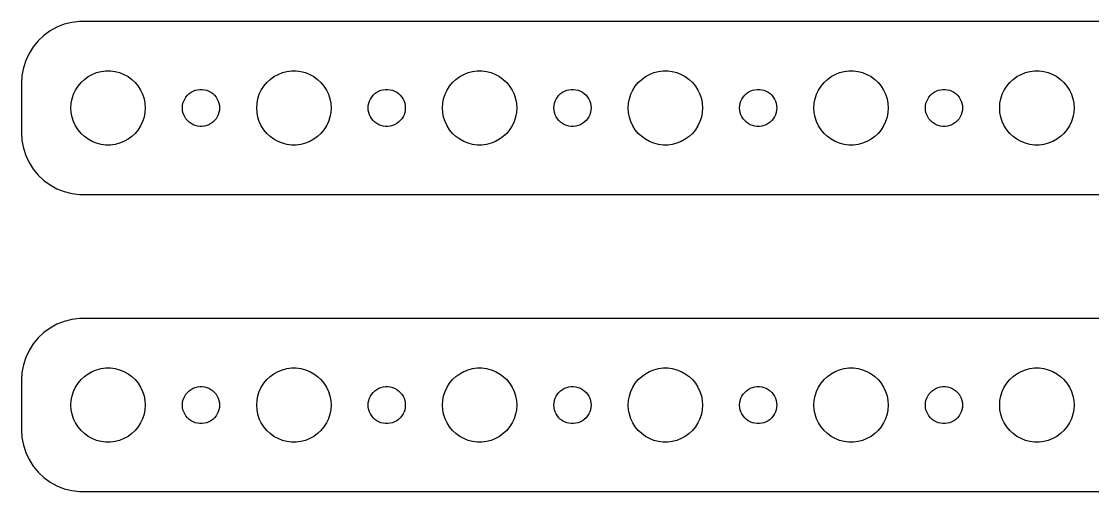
# Model space of a CAD drawing. Header units: metres. Extents: x -172 to 172, y 17 to 55.
# Drawn here: x -172 to -85.5, y 17 to 55 of the extents above; entities that cross this region are included whole.
import ezdxf

# ---------------------------------------------------------------- set-up
doc = ezdxf.new("R2010")
doc.units = ezdxf.units.M

msp = doc.modelspace()

# ---------------------------------------------------------------- linework, layer by layer
for p, q in [((-169.129, 54.5241), (-169.679, 54.2216)), ((-168.545, 54.7553), (-169.129, 54.5241)), ((-167.937, 54.9114), (-168.545, 54.7553)), ((-167.314, 54.9901), (-167.937, 54.9114)), ((167.314, 54.9901), (-167.314, 54.9901)), ((-170.187, 53.8526), (-170.645, 53.4227)), ((-169.679, 54.2216), (-170.187, 53.8526)), ((-171.045, 52.9389), (-171.382, 52.4088)), ((-170.645, 53.4227), (-171.045, 52.9389)), ((-171.382, 52.4088), (-171.649, 51.8406)), ((-171.843, 51.2434), (-171.961, 50.6267)), ((-171.649, 51.8406), (-171.843, 51.2434)), ((-171.961, 50.6267), (-172, 50)), ((-167.187, 50.0536), (-166.912, 50.3115)), ((-166.912, 50.3115), (-166.607, 50.533)), ((-166.607, 50.533), (-166.277, 50.7145)), ((-166.277, 50.7145), (-165.927, 50.8532)), ((-165.927, 50.8532), (-165.562, 50.9469)), ((-165.562, 50.9469), (-165.188, 50.9941)), ((-165.188, 50.9941), (-164.812, 50.9941)), ((-164.812, 50.9941), (-164.438, 50.9469)), ((-164.438, 50.9469), (-164.073, 50.8532)), ((-164.073, 50.8532), (-163.723, 50.7145)), ((-163.723, 50.7145), (-163.393, 50.533)), ((-163.393, 50.533), (-163.088, 50.3115)), ((-163.088, 50.3115), (-162.813, 50.0536)), ((-152.187, 50.0536), (-151.912, 50.3115)), ((-151.912, 50.3115), (-151.607, 50.533)), ((-151.607, 50.533), (-151.277, 50.7145)), ((-151.277, 50.7145), (-150.927, 50.8532)), ((-150.927, 50.8532), (-150.562, 50.9469)), ((-150.562, 50.9469), (-150.188, 50.9941)), ((-150.188, 50.9941), (-149.812, 50.9941)), ((-149.812, 50.9941), (-149.438, 50.9469)), ((-149.438, 50.9469), (-149.073, 50.8532)), ((-149.073, 50.8532), (-148.723, 50.7145)), ((-148.723, 50.7145), (-148.393, 50.533)), ((-148.393, 50.533), (-148.088, 50.3115)), ((-148.088, 50.3115), (-147.813, 50.0536)), ((-137.187, 50.0536), (-136.912, 50.3115)), ((-136.912, 50.3115), (-136.607, 50.533)), ((-136.607, 50.533), (-136.277, 50.7145)), ((-136.277, 50.7145), (-135.927, 50.8532)), ((-135.927, 50.8532), (-135.562, 50.9469)), ((-135.562, 50.9469), (-135.188, 50.9941)), ((-135.188, 50.9941), (-134.812, 50.9941)), ((-134.812, 50.9941), (-134.438, 50.9469)), ((-134.438, 50.9469), (-134.073, 50.8532)), ((-134.073, 50.8532), (-133.723, 50.7145)), ((-133.723, 50.7145), (-133.393, 50.533)), ((-133.393, 50.533), (-133.088, 50.3115)), ((-133.088, 50.3115), (-132.813, 50.0536)), ((-122.187, 50.0536), (-121.912, 50.3115)), ((-121.912, 50.3115), (-121.607, 50.533)), ((-121.607, 50.533), (-121.277, 50.7145)), ((-121.277, 50.7145), (-120.927, 50.8532)), ((-120.927, 50.8532), (-120.562, 50.9469)), ((-120.562, 50.9469), (-120.188, 50.9941)), ((-120.188, 50.9941), (-119.812, 50.9941)), ((-119.812, 50.9941), (-119.438, 50.9469)), ((-119.438, 50.9469), (-119.073, 50.8532)), ((-119.073, 50.8532), (-118.723, 50.7145)), ((-118.723, 50.7145), (-118.393, 50.533)), ((-118.393, 50.533), (-118.088, 50.3115)), ((-118.088, 50.3115), (-117.813, 50.0536)), ((-107.187, 50.0536), (-106.912, 50.3115)), ((-106.912, 50.3115), (-106.607, 50.533)), ((-106.607, 50.533), (-106.277, 50.7145)), ((-106.277, 50.7145), (-105.927, 50.8532)), ((-105.927, 50.8532), (-105.562, 50.9469)), ((-105.562, 50.9469), (-105.188, 50.9941)), ((-105.188, 50.9941), (-104.812, 50.9941)), ((-104.812, 50.9941), (-104.438, 50.9469)), ((-104.438, 50.9469), (-104.073, 50.8532)), ((-104.073, 50.8532), (-103.723, 50.7145)), ((-103.723, 50.7145), (-103.393, 50.533)), ((-103.393, 50.533), (-103.088, 50.3115)), ((-103.088, 50.3115), (-102.813, 50.0536)), ((-92.1869, 50.0536), (-91.9123, 50.3115)), ((-91.9123, 50.3115), (-91.6075, 50.533)), ((-91.6075, 50.533), (-91.2773, 50.7145)), ((-91.2773, 50.7145), (-90.927, 50.8532)), ((-90.927, 50.8532), (-90.5621, 50.9469)), ((-90.5621, 50.9469), (-90.1884, 50.9941)), ((-90.1884, 50.9941), (-89.8116, 50.9941)), ((-89.8116, 50.9941), (-89.4379, 50.9469)), ((-89.4379, 50.9469), (-89.073, 50.8532)), ((-89.073, 50.8532), (-88.7227, 50.7145)), ((-88.7227, 50.7145), (-88.3925, 50.533)), ((-88.3925, 50.533), (-88.0877, 50.3115)), ((-88.0877, 50.3115), (-87.8131, 50.0536)), ((-172, 50), (-172, 46)), ((-167.789, 49.1044), (-167.629, 49.4453)), ((-167.629, 49.4453), (-167.427, 49.7634)), ((-167.427, 49.7634), (-167.187, 50.0536)), ((-162.813, 50.0536), (-162.573, 49.7634)), ((-162.573, 49.7634), (-162.371, 49.4453)), ((-162.371, 49.4453), (-162.211, 49.1044)), ((-158.304, 49.2665), (-158.139, 49.3572)), ((-158.139, 49.3572), (-157.964, 49.4266)), ((-157.964, 49.4266), (-157.781, 49.4734)), ((-157.781, 49.4734), (-157.594, 49.497)), ((-157.594, 49.497), (-157.406, 49.497)), ((-157.406, 49.497), (-157.219, 49.4734)), ((-157.219, 49.4734), (-157.036, 49.4266)), ((-157.036, 49.4266), (-156.861, 49.3572)), ((-156.861, 49.3572), (-156.696, 49.2665)), ((-152.789, 49.1044), (-152.629, 49.4453)), ((-152.629, 49.4453), (-152.427, 49.7634)), ((-152.427, 49.7634), (-152.187, 50.0536)), ((-147.813, 50.0536), (-147.573, 49.7634)), ((-147.573, 49.7634), (-147.371, 49.4453)), ((-147.371, 49.4453), (-147.211, 49.1044)), ((-143.304, 49.2665), (-143.139, 49.3572)), ((-143.139, 49.3572), (-142.964, 49.4266)), ((-142.964, 49.4266), (-142.781, 49.4734)), ((-142.781, 49.4734), (-142.594, 49.497)), ((-142.594, 49.497), (-142.406, 49.497)), ((-142.406, 49.497), (-142.219, 49.4734)), ((-142.219, 49.4734), (-142.036, 49.4266)), ((-142.036, 49.4266), (-141.861, 49.3572)), ((-141.861, 49.3572), (-141.696, 49.2665)), ((-137.789, 49.1044), (-137.629, 49.4453)), ((-137.629, 49.4453), (-137.427, 49.7634)), ((-137.427, 49.7634), (-137.187, 50.0536)), ((-132.813, 50.0536), (-132.573, 49.7634)), ((-132.573, 49.7634), (-132.371, 49.4453)), ((-132.371, 49.4453), (-132.211, 49.1044)), ((-128.304, 49.2665), (-128.139, 49.3572)), ((-128.139, 49.3572), (-127.964, 49.4266)), ((-127.964, 49.4266), (-127.781, 49.4734)), ((-127.781, 49.4734), (-127.594, 49.497)), ((-127.594, 49.497), (-127.406, 49.497)), ((-127.406, 49.497), (-127.219, 49.4734)), ((-127.219, 49.4734), (-127.036, 49.4266)), ((-127.036, 49.4266), (-126.861, 49.3572)), ((-126.861, 49.3572), (-126.696, 49.2665)), ((-122.789, 49.1044), (-122.629, 49.4453)), ((-122.629, 49.4453), (-122.427, 49.7634)), ((-122.427, 49.7634), (-122.187, 50.0536)), ((-117.813, 50.0536), (-117.573, 49.7634)), ((-117.573, 49.7634), (-117.371, 49.4453)), ((-117.371, 49.4453), (-117.211, 49.1044)), ((-113.304, 49.2665), (-113.139, 49.3572)), ((-113.139, 49.3572), (-112.964, 49.4266)), ((-112.964, 49.4266), (-112.781, 49.4734)), ((-112.781, 49.4734), (-112.594, 49.497)), ((-112.594, 49.497), (-112.406, 49.497)), ((-112.406, 49.497), (-112.219, 49.4734)), ((-112.219, 49.4734), (-112.036, 49.4266)), ((-112.036, 49.4266), (-111.861, 49.3572)), ((-111.861, 49.3572), (-111.696, 49.2665)), ((-107.789, 49.1044), (-107.629, 49.4453)), ((-107.629, 49.4453), (-107.427, 49.7634)), ((-107.427, 49.7634), (-107.187, 50.0536)), ((-102.813, 50.0536), (-102.573, 49.7634)), ((-102.573, 49.7634), (-102.371, 49.4453)), ((-102.371, 49.4453), (-102.211, 49.1044)), ((-98.3037, 49.2665), (-98.1387, 49.3572)), ((-98.1387, 49.3572), (-97.9635, 49.4266)), ((-97.9635, 49.4266), (-97.7811, 49.4734)), ((-97.7811, 49.4734), (-97.5942, 49.497)), ((-97.5942, 49.497), (-97.4058, 49.497)), ((-97.4058, 49.497), (-97.2189, 49.4734)), ((-97.2189, 49.4734), (-97.0365, 49.4266)), ((-97.0365, 49.4266), (-96.8613, 49.3572)), ((-96.8613, 49.3572), (-96.6963, 49.2665)), ((-92.7893, 49.1044), (-92.6289, 49.4453)), ((-92.6289, 49.4453), (-92.427, 49.7634)), ((-92.427, 49.7634), (-92.1869, 50.0536)), ((-87.8131, 50.0536), (-87.573, 49.7634)), ((-87.573, 49.7634), (-87.3711, 49.4453)), ((-87.3711, 49.4453), (-87.2107, 49.1044)), ((-167.976, 48.376), (-167.906, 48.7461)), ((-167.906, 48.7461), (-167.789, 49.1044)), ((-162.211, 49.1044), (-162.094, 48.7461)), ((-162.094, 48.7461), (-162.024, 48.376)), ((-158.953, 48.373), (-158.895, 48.5522)), ((-158.895, 48.5522), (-158.814, 48.7226)), ((-158.814, 48.7226), (-158.714, 48.8817)), ((-158.714, 48.8817), (-158.593, 49.0268)), ((-158.593, 49.0268), (-158.456, 49.1558)), ((-158.456, 49.1558), (-158.304, 49.2665)), ((-156.696, 49.2665), (-156.544, 49.1558)), ((-156.544, 49.1558), (-156.407, 49.0268)), ((-156.407, 49.0268), (-156.286, 48.8817)), ((-156.286, 48.8817), (-156.186, 48.7226)), ((-156.186, 48.7226), (-156.105, 48.5522)), ((-156.105, 48.5522), (-156.047, 48.373)), ((-152.976, 48.376), (-152.906, 48.7461)), ((-152.906, 48.7461), (-152.789, 49.1044)), ((-147.211, 49.1044), (-147.094, 48.7461)), ((-147.094, 48.7461), (-147.024, 48.376)), ((-143.953, 48.373), (-143.895, 48.5522)), ((-143.895, 48.5522), (-143.814, 48.7226)), ((-143.814, 48.7226), (-143.714, 48.8817)), ((-143.714, 48.8817), (-143.593, 49.0268)), ((-143.593, 49.0268), (-143.456, 49.1558)), ((-143.456, 49.1558), (-143.304, 49.2665)), ((-141.696, 49.2665), (-141.544, 49.1558)), ((-141.544, 49.1558), (-141.407, 49.0268)), ((-141.407, 49.0268), (-141.286, 48.8817)), ((-141.286, 48.8817), (-141.186, 48.7226)), ((-141.186, 48.7226), (-141.105, 48.5522)), ((-141.105, 48.5522), (-141.047, 48.373)), ((-137.976, 48.376), (-137.906, 48.7461)), ((-137.906, 48.7461), (-137.789, 49.1044)), ((-132.211, 49.1044), (-132.094, 48.7461)), ((-132.094, 48.7461), (-132.024, 48.376)), ((-128.953, 48.373), (-128.895, 48.5522)), ((-128.895, 48.5522), (-128.814, 48.7226)), ((-128.814, 48.7226), (-128.714, 48.8817)), ((-128.714, 48.8817), (-128.593, 49.0268)), ((-128.593, 49.0268), (-128.456, 49.1558)), ((-128.456, 49.1558), (-128.304, 49.2665)), ((-126.696, 49.2665), (-126.544, 49.1558)), ((-126.544, 49.1558), (-126.407, 49.0268)), ((-126.407, 49.0268), (-126.286, 48.8817)), ((-126.286, 48.8817), (-126.186, 48.7226)), ((-126.186, 48.7226), (-126.105, 48.5522)), ((-126.105, 48.5522), (-126.047, 48.373)), ((-122.976, 48.376), (-122.906, 48.7461)), ((-122.906, 48.7461), (-122.789, 49.1044)), ((-117.211, 49.1044), (-117.094, 48.7461)), ((-117.094, 48.7461), (-117.024, 48.376)), ((-113.953, 48.373), (-113.895, 48.5522)), ((-113.895, 48.5522), (-113.814, 48.7226)), ((-113.814, 48.7226), (-113.714, 48.8817)), ((-113.714, 48.8817), (-113.593, 49.0268)), ((-113.593, 49.0268), (-113.456, 49.1558)), ((-113.456, 49.1558), (-113.304, 49.2665)), ((-111.696, 49.2665), (-111.544, 49.1558)), ((-111.544, 49.1558), (-111.407, 49.0268)), ((-111.407, 49.0268), (-111.286, 48.8817)), ((-111.286, 48.8817), (-111.186, 48.7226)), ((-111.186, 48.7226), (-111.105, 48.5522)), ((-111.105, 48.5522), (-111.047, 48.373)), ((-107.976, 48.376), (-107.906, 48.7461)), ((-107.906, 48.7461), (-107.789, 49.1044)), ((-102.211, 49.1044), (-102.094, 48.7461)), ((-102.094, 48.7461), (-102.024, 48.376)), ((-98.9529, 48.373), (-98.8947, 48.5522)), ((-98.8947, 48.5522), (-98.8145, 48.7226)), ((-98.8145, 48.7226), (-98.7135, 48.8817)), ((-98.7135, 48.8817), (-98.5934, 49.0268)), ((-98.5934, 49.0268), (-98.4561, 49.1558)), ((-98.4561, 49.1558), (-98.3037, 49.2665)), ((-96.6963, 49.2665), (-96.5439, 49.1558)), ((-96.5439, 49.1558), (-96.4065, 49.0268)), ((-96.4065, 49.0268), (-96.2865, 48.8817)), ((-96.2865, 48.8817), (-96.1855, 48.7226)), ((-96.1855, 48.7226), (-96.1053, 48.5522)), ((-96.1053, 48.5522), (-96.0471, 48.373)), ((-92.9763, 48.376), (-92.9057, 48.7461)), ((-92.9057, 48.7461), (-92.7893, 49.1044)), ((-87.2107, 49.1044), (-87.0943, 48.7461)), ((-87.0943, 48.7461), (-87.0237, 48.376)), ((-168, 48), (-167.976, 48.376)), ((-167.976, 47.624), (-168, 48)), ((-167.906, 47.2539), (-167.976, 47.624)), ((-162.024, 47.624), (-162.094, 47.2539)), ((-162.024, 48.376), (-162, 48)), ((-162, 48), (-162.024, 47.624)), ((-159, 48), (-158.988, 48.188)), ((-158.988, 47.812), (-159, 48)), ((-158.988, 48.188), (-158.953, 48.373)), ((-158.953, 47.627), (-158.988, 47.812)), ((-158.895, 47.4478), (-158.953, 47.627)), ((-156.047, 47.627), (-156.105, 47.4478)), ((-156.047, 48.373), (-156.012, 48.188)), ((-156.012, 47.812), (-156.047, 47.627)), ((-156.012, 48.188), (-156, 48)), ((-156, 48), (-156.012, 47.812)), ((-153, 48), (-152.976, 48.376)), ((-152.976, 47.624), (-153, 48)), ((-152.906, 47.2539), (-152.976, 47.624)), ((-147.024, 47.624), (-147.094, 47.2539)), ((-147.024, 48.376), (-147, 48)), ((-147, 48), (-147.024, 47.624)), ((-144, 48), (-143.988, 48.188)), ((-143.988, 47.812), (-144, 48)), ((-143.988, 48.188), (-143.953, 48.373)), ((-143.953, 47.627), (-143.988, 47.812)), ((-143.895, 47.4478), (-143.953, 47.627)), ((-141.047, 47.627), (-141.105, 47.4478)), ((-141.047, 48.373), (-141.012, 48.188)), ((-141.012, 47.812), (-141.047, 47.627)), ((-141.012, 48.188), (-141, 48)), ((-141, 48), (-141.012, 47.812)), ((-138, 48), (-137.976, 48.376)), ((-137.976, 47.624), (-138, 48)), ((-137.906, 47.2539), (-137.976, 47.624)), ((-132.024, 47.624), (-132.094, 47.2539)), ((-132.024, 48.376), (-132, 48)), ((-132, 48), (-132.024, 47.624)), ((-129, 48), (-128.988, 48.188)), ((-128.988, 47.812), (-129, 48)), ((-128.988, 48.188), (-128.953, 48.373)), ((-128.953, 47.627), (-128.988, 47.812)), ((-128.895, 47.4478), (-128.953, 47.627)), ((-126.047, 47.627), (-126.105, 47.4478)), ((-126.047, 48.373), (-126.012, 48.188)), ((-126.012, 47.812), (-126.047, 47.627)), ((-126.012, 48.188), (-126, 48)), ((-126, 48), (-126.012, 47.812)), ((-123, 48), (-122.976, 48.376)), ((-122.976, 47.624), (-123, 48)), ((-122.906, 47.2539), (-122.976, 47.624)), ((-117.024, 47.624), (-117.094, 47.2539)), ((-117.024, 48.376), (-117, 48)), ((-117, 48), (-117.024, 47.624)), ((-114, 48), (-113.988, 48.188)), ((-113.988, 47.812), (-114, 48)), ((-113.988, 48.188), (-113.953, 48.373)), ((-113.953, 47.627), (-113.988, 47.812)), ((-113.895, 47.4478), (-113.953, 47.627)), ((-111.047, 47.627), (-111.105, 47.4478)), ((-111.047, 48.373), (-111.012, 48.188)), ((-111.012, 47.812), (-111.047, 47.627)), ((-111.012, 48.188), (-111, 48)), ((-111, 48), (-111.012, 47.812)), ((-108, 48), (-107.976, 48.376)), ((-107.976, 47.624), (-108, 48)), ((-107.906, 47.2539), (-107.976, 47.624)), ((-102.024, 47.624), (-102.094, 47.2539)), ((-102.024, 48.376), (-102, 48)), ((-102, 48), (-102.024, 47.624)), ((-99, 48), (-98.9882, 48.188)), ((-98.9882, 47.812), (-99, 48)), ((-98.9882, 48.188), (-98.9529, 48.373)), ((-98.9529, 47.627), (-98.9882, 47.812)), ((-98.8947, 47.4478), (-98.9529, 47.627)), ((-96.0471, 47.627), (-96.1053, 47.4478)), ((-96.0471, 48.373), (-96.0118, 48.188)), ((-96.0118, 47.812), (-96.0471, 47.627)), ((-96.0118, 48.188), (-96, 48)), ((-96, 48), (-96.0118, 47.812)), ((-93, 48), (-92.9763, 48.376)), ((-92.9763, 47.624), (-93, 48)), ((-92.9057, 47.2539), (-92.9763, 47.624)), ((-87.0237, 47.624), (-87.0943, 47.2539)), ((-87.0237, 48.376), (-87, 48)), ((-87, 48), (-87.0237, 47.624)), ((-167.789, 46.8956), (-167.906, 47.2539)), ((-167.629, 46.5547), (-167.789, 46.8956)), ((-162.211, 46.8956), (-162.371, 46.5547)), ((-162.094, 47.2539), (-162.211, 46.8956)), ((-158.814, 47.2774), (-158.895, 47.4478)), ((-158.714, 47.1183), (-158.814, 47.2774)), ((-158.593, 46.9732), (-158.714, 47.1183)), ((-158.456, 46.8442), (-158.593, 46.9732)), ((-158.304, 46.7335), (-158.456, 46.8442)), ((-158.139, 46.6428), (-158.304, 46.7335)), ((-156.696, 46.7335), (-156.861, 46.6428)), ((-156.544, 46.8442), (-156.696, 46.7335)), ((-156.407, 46.9732), (-156.544, 46.8442)), ((-156.286, 47.1183), (-156.407, 46.9732)), ((-156.186, 47.2774), (-156.286, 47.1183)), ((-156.105, 47.4478), (-156.186, 47.2774)), ((-152.789, 46.8956), (-152.906, 47.2539)), ((-152.629, 46.5547), (-152.789, 46.8956)), ((-147.211, 46.8956), (-147.371, 46.5547)), ((-147.094, 47.2539), (-147.211, 46.8956)), ((-143.814, 47.2774), (-143.895, 47.4478)), ((-143.714, 47.1183), (-143.814, 47.2774)), ((-143.593, 46.9732), (-143.714, 47.1183)), ((-143.456, 46.8442), (-143.593, 46.9732)), ((-143.304, 46.7335), (-143.456, 46.8442)), ((-143.139, 46.6428), (-143.304, 46.7335)), ((-141.696, 46.7335), (-141.861, 46.6428)), ((-141.544, 46.8442), (-141.696, 46.7335)), ((-141.407, 46.9732), (-141.544, 46.8442)), ((-141.286, 47.1183), (-141.407, 46.9732)), ((-141.186, 47.2774), (-141.286, 47.1183)), ((-141.105, 47.4478), (-141.186, 47.2774)), ((-137.789, 46.8956), (-137.906, 47.2539)), ((-137.629, 46.5547), (-137.789, 46.8956)), ((-132.211, 46.8956), (-132.371, 46.5547)), ((-132.094, 47.2539), (-132.211, 46.8956)), ((-128.814, 47.2774), (-128.895, 47.4478)), ((-128.714, 47.1183), (-128.814, 47.2774)), ((-128.593, 46.9732), (-128.714, 47.1183)), ((-128.456, 46.8442), (-128.593, 46.9732)), ((-128.304, 46.7335), (-128.456, 46.8442)), ((-128.139, 46.6428), (-128.304, 46.7335)), ((-126.696, 46.7335), (-126.861, 46.6428)), ((-126.544, 46.8442), (-126.696, 46.7335)), ((-126.407, 46.9732), (-126.544, 46.8442)), ((-126.286, 47.1183), (-126.407, 46.9732)), ((-126.186, 47.2774), (-126.286, 47.1183)), ((-126.105, 47.4478), (-126.186, 47.2774)), ((-122.789, 46.8956), (-122.906, 47.2539)), ((-122.629, 46.5547), (-122.789, 46.8956)), ((-117.211, 46.8956), (-117.371, 46.5547)), ((-117.094, 47.2539), (-117.211, 46.8956)), ((-113.814, 47.2774), (-113.895, 47.4478)), ((-113.714, 47.1183), (-113.814, 47.2774)), ((-113.593, 46.9732), (-113.714, 47.1183)), ((-113.456, 46.8442), (-113.593, 46.9732)), ((-113.304, 46.7335), (-113.456, 46.8442)), ((-113.139, 46.6428), (-113.304, 46.7335)), ((-111.696, 46.7335), (-111.861, 46.6428)), ((-111.544, 46.8442), (-111.696, 46.7335)), ((-111.407, 46.9732), (-111.544, 46.8442)), ((-111.286, 47.1183), (-111.407, 46.9732)), ((-111.186, 47.2774), (-111.286, 47.1183)), ((-111.105, 47.4478), (-111.186, 47.2774)), ((-107.789, 46.8956), (-107.906, 47.2539)), ((-107.629, 46.5547), (-107.789, 46.8956)), ((-102.211, 46.8956), (-102.371, 46.5547)), ((-102.094, 47.2539), (-102.211, 46.8956)), ((-98.8145, 47.2774), (-98.8947, 47.4478)), ((-98.7135, 47.1183), (-98.8145, 47.2774)), ((-98.5934, 46.9732), (-98.7135, 47.1183)), ((-98.4561, 46.8442), (-98.5934, 46.9732)), ((-98.3037, 46.7335), (-98.4561, 46.8442)), ((-98.1387, 46.6428), (-98.3037, 46.7335)), ((-96.6963, 46.7335), (-96.8613, 46.6428)), ((-96.5439, 46.8442), (-96.6963, 46.7335)), ((-96.4065, 46.9732), (-96.5439, 46.8442)), ((-96.2865, 47.1183), (-96.4065, 46.9732)), ((-96.1855, 47.2774), (-96.2865, 47.1183)), ((-96.1053, 47.4478), (-96.1855, 47.2774)), ((-92.7893, 46.8956), (-92.9057, 47.2539)), ((-92.6289, 46.5547), (-92.7893, 46.8956)), ((-87.2107, 46.8956), (-87.3711, 46.5547)), ((-87.0943, 47.2539), (-87.2107, 46.8956)), ((-172, 46), (-171.961, 45.3733)), ((-167.427, 46.2366), (-167.629, 46.5547)), ((-167.187, 45.9464), (-167.427, 46.2366)), ((-166.912, 45.6885), (-167.187, 45.9464)), ((-162.813, 45.9464), (-163.088, 45.6885)), ((-162.573, 46.2366), (-162.813, 45.9464)), ((-162.371, 46.5547), (-162.573, 46.2366)), ((-157.964, 46.5734), (-158.139, 46.6428)), ((-157.781, 46.5266), (-157.964, 46.5734)), ((-157.594, 46.503), (-157.781, 46.5266)), ((-157.406, 46.503), (-157.594, 46.503)), ((-157.219, 46.5266), (-157.406, 46.503)), ((-157.036, 46.5734), (-157.219, 46.5266)), ((-156.861, 46.6428), (-157.036, 46.5734)), ((-152.427, 46.2366), (-152.629, 46.5547)), ((-152.187, 45.9464), (-152.427, 46.2366)), ((-151.912, 45.6885), (-152.187, 45.9464)), ((-147.813, 45.9464), (-148.088, 45.6885)), ((-147.573, 46.2366), (-147.813, 45.9464)), ((-147.371, 46.5547), (-147.573, 46.2366)), ((-142.964, 46.5734), (-143.139, 46.6428)), ((-142.781, 46.5266), (-142.964, 46.5734)), ((-142.594, 46.503), (-142.781, 46.5266)), ((-142.406, 46.503), (-142.594, 46.503)), ((-142.219, 46.5266), (-142.406, 46.503)), ((-142.036, 46.5734), (-142.219, 46.5266)), ((-141.861, 46.6428), (-142.036, 46.5734)), ((-137.427, 46.2366), (-137.629, 46.5547)), ((-137.187, 45.9464), (-137.427, 46.2366)), ((-136.912, 45.6885), (-137.187, 45.9464)), ((-132.813, 45.9464), (-133.088, 45.6885)), ((-132.573, 46.2366), (-132.813, 45.9464)), ((-132.371, 46.5547), (-132.573, 46.2366)), ((-127.964, 46.5734), (-128.139, 46.6428)), ((-127.781, 46.5266), (-127.964, 46.5734)), ((-127.594, 46.503), (-127.781, 46.5266)), ((-127.406, 46.503), (-127.594, 46.503)), ((-127.219, 46.5266), (-127.406, 46.503)), ((-127.036, 46.5734), (-127.219, 46.5266)), ((-126.861, 46.6428), (-127.036, 46.5734)), ((-122.427, 46.2366), (-122.629, 46.5547)), ((-122.187, 45.9464), (-122.427, 46.2366)), ((-121.912, 45.6885), (-122.187, 45.9464)), ((-117.813, 45.9464), (-118.088, 45.6885)), ((-117.573, 46.2366), (-117.813, 45.9464)), ((-117.371, 46.5547), (-117.573, 46.2366)), ((-112.964, 46.5734), (-113.139, 46.6428)), ((-112.781, 46.5266), (-112.964, 46.5734)), ((-112.594, 46.503), (-112.781, 46.5266)), ((-112.406, 46.503), (-112.594, 46.503)), ((-112.219, 46.5266), (-112.406, 46.503)), ((-112.036, 46.5734), (-112.219, 46.5266)), ((-111.861, 46.6428), (-112.036, 46.5734)), ((-107.427, 46.2366), (-107.629, 46.5547)), ((-107.187, 45.9464), (-107.427, 46.2366)), ((-106.912, 45.6885), (-107.187, 45.9464)), ((-102.813, 45.9464), (-103.088, 45.6885)), ((-102.573, 46.2366), (-102.813, 45.9464)), ((-102.371, 46.5547), (-102.573, 46.2366)), ((-97.9635, 46.5734), (-98.1387, 46.6428)), ((-97.7811, 46.5266), (-97.9635, 46.5734)), ((-97.5942, 46.503), (-97.7811, 46.5266)), ((-97.4058, 46.503), (-97.5942, 46.503)), ((-97.2189, 46.5266), (-97.4058, 46.503)), ((-97.0365, 46.5734), (-97.2189, 46.5266)), ((-96.8613, 46.6428), (-97.0365, 46.5734)), ((-92.427, 46.2366), (-92.6289, 46.5547)), ((-92.1869, 45.9464), (-92.427, 46.2366)), ((-91.9123, 45.6885), (-92.1869, 45.9464)), ((-87.8131, 45.9464), (-88.0877, 45.6885)), ((-87.573, 46.2366), (-87.8131, 45.9464)), ((-87.3711, 46.5547), (-87.573, 46.2366)), ((-171.961, 45.3733), (-171.843, 44.7566)), ((-166.607, 45.467), (-166.912, 45.6885)), ((-166.277, 45.2855), (-166.607, 45.467)), ((-165.927, 45.1468), (-166.277, 45.2855)), ((-165.562, 45.0531), (-165.927, 45.1468)), ((-165.188, 45.0059), (-165.562, 45.0531)), ((-164.812, 45.0059), (-165.188, 45.0059)), ((-164.438, 45.0531), (-164.812, 45.0059)), ((-164.073, 45.1468), (-164.438, 45.0531)), ((-163.723, 45.2855), (-164.073, 45.1468)), ((-163.393, 45.467), (-163.723, 45.2855)), ((-163.088, 45.6885), (-163.393, 45.467)), ((-151.607, 45.467), (-151.912, 45.6885)), ((-151.277, 45.2855), (-151.607, 45.467)), ((-150.927, 45.1468), (-151.277, 45.2855)), ((-150.562, 45.0531), (-150.927, 45.1468)), ((-150.188, 45.0059), (-150.562, 45.0531)), ((-149.812, 45.0059), (-150.188, 45.0059)), ((-149.438, 45.0531), (-149.812, 45.0059)), ((-149.073, 45.1468), (-149.438, 45.0531)), ((-148.723, 45.2855), (-149.073, 45.1468)), ((-148.393, 45.467), (-148.723, 45.2855)), ((-148.088, 45.6885), (-148.393, 45.467)), ((-136.607, 45.467), (-136.912, 45.6885)), ((-136.277, 45.2855), (-136.607, 45.467)), ((-135.927, 45.1468), (-136.277, 45.2855)), ((-135.562, 45.0531), (-135.927, 45.1468)), ((-135.188, 45.0059), (-135.562, 45.0531)), ((-134.812, 45.0059), (-135.188, 45.0059)), ((-134.438, 45.0531), (-134.812, 45.0059)), ((-134.073, 45.1468), (-134.438, 45.0531)), ((-133.723, 45.2855), (-134.073, 45.1468)), ((-133.393, 45.467), (-133.723, 45.2855)), ((-133.088, 45.6885), (-133.393, 45.467)), ((-121.607, 45.467), (-121.912, 45.6885)), ((-121.277, 45.2855), (-121.607, 45.467)), ((-120.927, 45.1468), (-121.277, 45.2855)), ((-120.562, 45.0531), (-120.927, 45.1468)), ((-120.188, 45.0059), (-120.562, 45.0531)), ((-119.812, 45.0059), (-120.188, 45.0059)), ((-119.438, 45.0531), (-119.812, 45.0059)), ((-119.073, 45.1468), (-119.438, 45.0531)), ((-118.723, 45.2855), (-119.073, 45.1468)), ((-118.393, 45.467), (-118.723, 45.2855)), ((-118.088, 45.6885), (-118.393, 45.467)), ((-106.607, 45.467), (-106.912, 45.6885)), ((-106.277, 45.2855), (-106.607, 45.467)), ((-105.927, 45.1468), (-106.277, 45.2855)), ((-105.562, 45.0531), (-105.927, 45.1468)), ((-105.188, 45.0059), (-105.562, 45.0531)), ((-104.812, 45.0059), (-105.188, 45.0059)), ((-104.438, 45.0531), (-104.812, 45.0059)), ((-104.073, 45.1468), (-104.438, 45.0531)), ((-103.723, 45.2855), (-104.073, 45.1468)), ((-103.393, 45.467), (-103.723, 45.2855)), ((-103.088, 45.6885), (-103.393, 45.467)), ((-91.6075, 45.467), (-91.9123, 45.6885)), ((-91.2773, 45.2855), (-91.6075, 45.467)), ((-90.927, 45.1468), (-91.2773, 45.2855)), ((-90.5621, 45.0531), (-90.927, 45.1468)), ((-90.1884, 45.0059), (-90.5621, 45.0531)), ((-89.8116, 45.0059), (-90.1884, 45.0059)), ((-89.4379, 45.0531), (-89.8116, 45.0059)), ((-89.073, 45.1468), (-89.4379, 45.0531)), ((-88.7227, 45.2855), (-89.073, 45.1468)), ((-88.3925, 45.467), (-88.7227, 45.2855)), ((-88.0877, 45.6885), (-88.3925, 45.467)), ((-171.843, 44.7566), (-171.649, 44.1594)), ((-171.649, 44.1594), (-171.382, 43.5912)), ((-171.382, 43.5912), (-171.045, 43.0611)), ((-171.045, 43.0611), (-170.645, 42.5773)), ((-170.645, 42.5773), (-170.187, 42.1474)), ((-170.187, 42.1474), (-169.679, 41.7784)), ((-169.679, 41.7784), (-169.129, 41.4759)), ((-169.129, 41.4759), (-168.545, 41.2447)), ((-168.545, 41.2447), (-167.937, 41.0886)), ((-167.937, 41.0886), (-167.314, 41.0099)), ((-167.314, 41.0099), (167.314, 41.0099)), ((-169.129, 30.5241), (-169.679, 30.2216)), ((-168.545, 30.7553), (-169.129, 30.5241)), ((-167.937, 30.9114), (-168.545, 30.7553)), ((-167.314, 30.9901), (-167.937, 30.9114)), ((167.314, 30.9901), (-167.314, 30.9901)), ((-170.645, 29.4227), (-171.045, 28.9389)), ((-170.187, 29.8526), (-170.645, 29.4227)), ((-169.679, 30.2216), (-170.187, 29.8526)), ((-171.045, 28.9389), (-171.382, 28.4088)), ((-171.649, 27.8406), (-171.843, 27.2434)), ((-171.382, 28.4088), (-171.649, 27.8406)), ((-171.843, 27.2434), (-171.961, 26.6267)), ((-166.277, 26.7145), (-165.927, 26.8532)), ((-165.927, 26.8532), (-165.562, 26.9469)), ((-165.562, 26.9469), (-165.188, 26.9941)), ((-165.188, 26.9941), (-164.812, 26.9941)), ((-164.812, 26.9941), (-164.438, 26.9469)), ((-164.438, 26.9469), (-164.073, 26.8532)), ((-164.073, 26.8532), (-163.723, 26.7145)), ((-151.277, 26.7145), (-150.927, 26.8532)), ((-150.927, 26.8532), (-150.562, 26.9469)), ((-150.562, 26.9469), (-150.188, 26.9941)), ((-150.188, 26.9941), (-149.812, 26.9941)), ((-149.812, 26.9941), (-149.438, 26.9469)), ((-149.438, 26.9469), (-149.073, 26.8532)), ((-149.073, 26.8532), (-148.723, 26.7145)), ((-136.277, 26.7145), (-135.927, 26.8532)), ((-135.927, 26.8532), (-135.562, 26.9469)), ((-135.562, 26.9469), (-135.188, 26.9941)), ((-135.188, 26.9941), (-134.812, 26.9941)), ((-134.812, 26.9941), (-134.438, 26.9469)), ((-134.438, 26.9469), (-134.073, 26.8532)), ((-134.073, 26.8532), (-133.723, 26.7145)), ((-121.277, 26.7145), (-120.927, 26.8532)), ((-120.927, 26.8532), (-120.562, 26.9469)), ((-120.562, 26.9469), (-120.188, 26.9941)), ((-120.188, 26.9941), (-119.812, 26.9941)), ((-119.812, 26.9941), (-119.438, 26.9469)), ((-119.438, 26.9469), (-119.073, 26.8532)), ((-119.073, 26.8532), (-118.723, 26.7145)), ((-106.277, 26.7145), (-105.927, 26.8532)), ((-105.927, 26.8532), (-105.562, 26.9469)), ((-105.562, 26.9469), (-105.188, 26.9941)), ((-105.188, 26.9941), (-104.812, 26.9941)), ((-104.812, 26.9941), (-104.438, 26.9469)), ((-104.438, 26.9469), (-104.073, 26.8532)), ((-104.073, 26.8532), (-103.723, 26.7145)), ((-91.2773, 26.7145), (-90.927, 26.8532)), ((-90.927, 26.8532), (-90.5621, 26.9469)), ((-90.5621, 26.9469), (-90.1884, 26.9941)), ((-90.1884, 26.9941), (-89.8116, 26.9941)), ((-89.8116, 26.9941), (-89.4379, 26.9469)), ((-89.4379, 26.9469), (-89.073, 26.8532)), ((-89.073, 26.8532), (-88.7227, 26.7145)), ((-171.961, 26.6267), (-172, 26)), ((-172, 26), (-172, 22)), ((-167.427, 25.7634), (-167.187, 26.0536)), ((-167.187, 26.0536), (-166.912, 26.3115)), ((-166.912, 26.3115), (-166.607, 26.533)), ((-166.607, 26.533), (-166.277, 26.7145)), ((-163.723, 26.7145), (-163.393, 26.533)), ((-163.393, 26.533), (-163.088, 26.3115)), ((-163.088, 26.3115), (-162.813, 26.0536)), ((-162.813, 26.0536), (-162.573, 25.7634)), ((-152.427, 25.7634), (-152.187, 26.0536)), ((-152.187, 26.0536), (-151.912, 26.3115)), ((-151.912, 26.3115), (-151.607, 26.533)), ((-151.607, 26.533), (-151.277, 26.7145)), ((-148.723, 26.7145), (-148.393, 26.533)), ((-148.393, 26.533), (-148.088, 26.3115)), ((-148.088, 26.3115), (-147.813, 26.0536)), ((-147.813, 26.0536), (-147.573, 25.7634)), ((-137.427, 25.7634), (-137.187, 26.0536)), ((-137.187, 26.0536), (-136.912, 26.3115)), ((-136.912, 26.3115), (-136.607, 26.533)), ((-136.607, 26.533), (-136.277, 26.7145)), ((-133.723, 26.7145), (-133.393, 26.533)), ((-133.393, 26.533), (-133.088, 26.3115)), ((-133.088, 26.3115), (-132.813, 26.0536)), ((-132.813, 26.0536), (-132.573, 25.7634)), ((-122.427, 25.7634), (-122.187, 26.0536)), ((-122.187, 26.0536), (-121.912, 26.3115)), ((-121.912, 26.3115), (-121.607, 26.533)), ((-121.607, 26.533), (-121.277, 26.7145)), ((-118.723, 26.7145), (-118.393, 26.533)), ((-118.393, 26.533), (-118.088, 26.3115)), ((-118.088, 26.3115), (-117.813, 26.0536)), ((-117.813, 26.0536), (-117.573, 25.7634)), ((-107.427, 25.7634), (-107.187, 26.0536)), ((-107.187, 26.0536), (-106.912, 26.3115)), ((-106.912, 26.3115), (-106.607, 26.533)), ((-106.607, 26.533), (-106.277, 26.7145)), ((-103.723, 26.7145), (-103.393, 26.533)), ((-103.393, 26.533), (-103.088, 26.3115)), ((-103.088, 26.3115), (-102.813, 26.0536)), ((-102.813, 26.0536), (-102.573, 25.7634)), ((-92.427, 25.7634), (-92.1869, 26.0536)), ((-92.1869, 26.0536), (-91.9123, 26.3115)), ((-91.9123, 26.3115), (-91.6075, 26.533)), ((-91.6075, 26.533), (-91.2773, 26.7145)), ((-88.7227, 26.7145), (-88.3925, 26.533)), ((-88.3925, 26.533), (-88.0877, 26.3115)), ((-88.0877, 26.3115), (-87.8131, 26.0536)), ((-87.8131, 26.0536), (-87.573, 25.7634)), ((-167.906, 24.7461), (-167.789, 25.1044)), ((-167.789, 25.1044), (-167.629, 25.4453)), ((-167.629, 25.4453), (-167.427, 25.7634)), ((-162.573, 25.7634), (-162.371, 25.4453)), ((-162.371, 25.4453), (-162.211, 25.1044)), ((-162.211, 25.1044), (-162.094, 24.7461)), ((-158.593, 25.0268), (-158.456, 25.1558)), ((-158.456, 25.1558), (-158.304, 25.2665)), ((-158.304, 25.2665), (-158.139, 25.3572)), ((-158.139, 25.3572), (-157.964, 25.4266)), ((-157.964, 25.4266), (-157.781, 25.4734)), ((-157.781, 25.4734), (-157.594, 25.497)), ((-157.594, 25.497), (-157.406, 25.497)), ((-157.406, 25.497), (-157.219, 25.4734)), ((-157.219, 25.4734), (-157.036, 25.4266)), ((-157.036, 25.4266), (-156.861, 25.3572)), ((-156.861, 25.3572), (-156.696, 25.2665)), ((-156.696, 25.2665), (-156.544, 25.1558)), ((-156.544, 25.1558), (-156.407, 25.0268)), ((-152.906, 24.7461), (-152.789, 25.1044)), ((-152.789, 25.1044), (-152.629, 25.4453)), ((-152.629, 25.4453), (-152.427, 25.7634)), ((-147.573, 25.7634), (-147.371, 25.4453)), ((-147.371, 25.4453), (-147.211, 25.1044)), ((-147.211, 25.1044), (-147.094, 24.7461)), ((-143.593, 25.0268), (-143.456, 25.1558)), ((-143.456, 25.1558), (-143.304, 25.2665)), ((-143.304, 25.2665), (-143.139, 25.3572)), ((-143.139, 25.3572), (-142.964, 25.4266)), ((-142.964, 25.4266), (-142.781, 25.4734)), ((-142.781, 25.4734), (-142.594, 25.497)), ((-142.594, 25.497), (-142.406, 25.497)), ((-142.406, 25.497), (-142.219, 25.4734)), ((-142.219, 25.4734), (-142.036, 25.4266)), ((-142.036, 25.4266), (-141.861, 25.3572)), ((-141.861, 25.3572), (-141.696, 25.2665)), ((-141.696, 25.2665), (-141.544, 25.1558)), ((-141.544, 25.1558), (-141.407, 25.0268)), ((-137.906, 24.7461), (-137.789, 25.1044)), ((-137.789, 25.1044), (-137.629, 25.4453)), ((-137.629, 25.4453), (-137.427, 25.7634)), ((-132.573, 25.7634), (-132.371, 25.4453)), ((-132.371, 25.4453), (-132.211, 25.1044)), ((-132.211, 25.1044), (-132.094, 24.7461)), ((-128.593, 25.0268), (-128.456, 25.1558)), ((-128.456, 25.1558), (-128.304, 25.2665)), ((-128.304, 25.2665), (-128.139, 25.3572)), ((-128.139, 25.3572), (-127.964, 25.4266)), ((-127.964, 25.4266), (-127.781, 25.4734)), ((-127.781, 25.4734), (-127.594, 25.497)), ((-127.594, 25.497), (-127.406, 25.497)), ((-127.406, 25.497), (-127.219, 25.4734)), ((-127.219, 25.4734), (-127.036, 25.4266)), ((-127.036, 25.4266), (-126.861, 25.3572)), ((-126.861, 25.3572), (-126.696, 25.2665)), ((-126.696, 25.2665), (-126.544, 25.1558)), ((-126.544, 25.1558), (-126.407, 25.0268)), ((-122.906, 24.7461), (-122.789, 25.1044)), ((-122.789, 25.1044), (-122.629, 25.4453)), ((-122.629, 25.4453), (-122.427, 25.7634)), ((-117.573, 25.7634), (-117.371, 25.4453)), ((-117.371, 25.4453), (-117.211, 25.1044)), ((-117.211, 25.1044), (-117.094, 24.7461)), ((-113.593, 25.0268), (-113.456, 25.1558)), ((-113.456, 25.1558), (-113.304, 25.2665)), ((-113.304, 25.2665), (-113.139, 25.3572)), ((-113.139, 25.3572), (-112.964, 25.4266)), ((-112.964, 25.4266), (-112.781, 25.4734)), ((-112.781, 25.4734), (-112.594, 25.497)), ((-112.594, 25.497), (-112.406, 25.497)), ((-112.406, 25.497), (-112.219, 25.4734)), ((-112.219, 25.4734), (-112.036, 25.4266)), ((-112.036, 25.4266), (-111.861, 25.3572)), ((-111.861, 25.3572), (-111.696, 25.2665)), ((-111.696, 25.2665), (-111.544, 25.1558)), ((-111.544, 25.1558), (-111.407, 25.0268)), ((-107.906, 24.7461), (-107.789, 25.1044)), ((-107.789, 25.1044), (-107.629, 25.4453)), ((-107.629, 25.4453), (-107.427, 25.7634)), ((-102.573, 25.7634), (-102.371, 25.4453)), ((-102.371, 25.4453), (-102.211, 25.1044)), ((-102.211, 25.1044), (-102.094, 24.7461)), ((-98.5934, 25.0268), (-98.4561, 25.1558)), ((-98.4561, 25.1558), (-98.3037, 25.2665)), ((-98.3037, 25.2665), (-98.1387, 25.3572)), ((-98.1387, 25.3572), (-97.9635, 25.4266)), ((-97.9635, 25.4266), (-97.7811, 25.4734)), ((-97.7811, 25.4734), (-97.5942, 25.497)), ((-97.5942, 25.497), (-97.4058, 25.497)), ((-97.4058, 25.497), (-97.2189, 25.4734)), ((-97.2189, 25.4734), (-97.0365, 25.4266)), ((-97.0365, 25.4266), (-96.8613, 25.3572)), ((-96.8613, 25.3572), (-96.6963, 25.2665)), ((-96.6963, 25.2665), (-96.5439, 25.1558)), ((-96.5439, 25.1558), (-96.4065, 25.0268)), ((-92.9057, 24.7461), (-92.7893, 25.1044)), ((-92.7893, 25.1044), (-92.6289, 25.4453)), ((-92.6289, 25.4453), (-92.427, 25.7634)), ((-87.573, 25.7634), (-87.3711, 25.4453)), ((-87.3711, 25.4453), (-87.2107, 25.1044)), ((-87.2107, 25.1044), (-87.0943, 24.7461)), ((-168, 24), (-167.976, 24.376)), ((-167.976, 24.376), (-167.906, 24.7461)), ((-162.094, 24.7461), (-162.024, 24.376)), ((-162.024, 24.376), (-162, 24)), ((-158.988, 24.188), (-158.953, 24.373)), ((-158.953, 24.373), (-158.895, 24.5522)), ((-158.895, 24.5522), (-158.814, 24.7226)), ((-158.814, 24.7226), (-158.714, 24.8817)), ((-158.714, 24.8817), (-158.593, 25.0268)), ((-156.407, 25.0268), (-156.286, 24.8817)), ((-156.286, 24.8817), (-156.186, 24.7226)), ((-156.186, 24.7226), (-156.105, 24.5522)), ((-156.105, 24.5522), (-156.047, 24.373)), ((-156.047, 24.373), (-156.012, 24.188)), ((-153, 24), (-152.976, 24.376)), ((-152.976, 24.376), (-152.906, 24.7461)), ((-147.094, 24.7461), (-147.024, 24.376)), ((-147.024, 24.376), (-147, 24)), ((-143.988, 24.188), (-143.953, 24.373)), ((-143.953, 24.373), (-143.895, 24.5522)), ((-143.895, 24.5522), (-143.814, 24.7226)), ((-143.814, 24.7226), (-143.714, 24.8817)), ((-143.714, 24.8817), (-143.593, 25.0268)), ((-141.407, 25.0268), (-141.286, 24.8817)), ((-141.286, 24.8817), (-141.186, 24.7226)), ((-141.186, 24.7226), (-141.105, 24.5522)), ((-141.105, 24.5522), (-141.047, 24.373)), ((-141.047, 24.373), (-141.012, 24.188)), ((-138, 24), (-137.976, 24.376)), ((-137.976, 24.376), (-137.906, 24.7461)), ((-132.094, 24.7461), (-132.024, 24.376)), ((-132.024, 24.376), (-132, 24)), ((-128.988, 24.188), (-128.953, 24.373)), ((-128.953, 24.373), (-128.895, 24.5522)), ((-128.895, 24.5522), (-128.814, 24.7226)), ((-128.814, 24.7226), (-128.714, 24.8817)), ((-128.714, 24.8817), (-128.593, 25.0268)), ((-126.407, 25.0268), (-126.286, 24.8817)), ((-126.286, 24.8817), (-126.186, 24.7226)), ((-126.186, 24.7226), (-126.105, 24.5522)), ((-126.105, 24.5522), (-126.047, 24.373)), ((-126.047, 24.373), (-126.012, 24.188)), ((-123, 24), (-122.976, 24.376)), ((-122.976, 24.376), (-122.906, 24.7461)), ((-117.094, 24.7461), (-117.024, 24.376)), ((-117.024, 24.376), (-117, 24)), ((-113.988, 24.188), (-113.953, 24.373)), ((-113.953, 24.373), (-113.895, 24.5522)), ((-113.895, 24.5522), (-113.814, 24.7226)), ((-113.814, 24.7226), (-113.714, 24.8817)), ((-113.714, 24.8817), (-113.593, 25.0268)), ((-111.407, 25.0268), (-111.286, 24.8817)), ((-111.286, 24.8817), (-111.186, 24.7226)), ((-111.186, 24.7226), (-111.105, 24.5522)), ((-111.105, 24.5522), (-111.047, 24.373)), ((-111.047, 24.373), (-111.012, 24.188)), ((-108, 24), (-107.976, 24.376)), ((-107.976, 24.376), (-107.906, 24.7461)), ((-102.094, 24.7461), (-102.024, 24.376)), ((-102.024, 24.376), (-102, 24)), ((-98.9882, 24.188), (-98.9529, 24.373)), ((-98.9529, 24.373), (-98.8947, 24.5522)), ((-98.8947, 24.5522), (-98.8145, 24.7226)), ((-98.8145, 24.7226), (-98.7135, 24.8817)), ((-98.7135, 24.8817), (-98.5934, 25.0268)), ((-96.4065, 25.0268), (-96.2865, 24.8817)), ((-96.2865, 24.8817), (-96.1855, 24.7226)), ((-96.1855, 24.7226), (-96.1053, 24.5522)), ((-96.1053, 24.5522), (-96.0471, 24.373)), ((-96.0471, 24.373), (-96.0118, 24.188)), ((-93, 24), (-92.9763, 24.376)), ((-92.9763, 24.376), (-92.9057, 24.7461)), ((-87.0943, 24.7461), (-87.0237, 24.376)), ((-87.0237, 24.376), (-87, 24)), ((-167.976, 23.624), (-168, 24)), ((-167.906, 23.2539), (-167.976, 23.624)), ((-162.024, 23.624), (-162.094, 23.2539)), ((-162, 24), (-162.024, 23.624)), ((-159, 24), (-158.988, 24.188)), ((-158.988, 23.812), (-159, 24)), ((-158.953, 23.627), (-158.988, 23.812)), ((-158.895, 23.4478), (-158.953, 23.627)), ((-158.814, 23.2774), (-158.895, 23.4478)), ((-156.105, 23.4478), (-156.186, 23.2774)), ((-156.047, 23.627), (-156.105, 23.4478)), ((-156.012, 23.812), (-156.047, 23.627)), ((-156.012, 24.188), (-156, 24)), ((-156, 24), (-156.012, 23.812)), ((-152.976, 23.624), (-153, 24)), ((-152.906, 23.2539), (-152.976, 23.624)), ((-147.024, 23.624), (-147.094, 23.2539)), ((-147, 24), (-147.024, 23.624)), ((-144, 24), (-143.988, 24.188)), ((-143.988, 23.812), (-144, 24)), ((-143.953, 23.627), (-143.988, 23.812)), ((-143.895, 23.4478), (-143.953, 23.627)), ((-143.814, 23.2774), (-143.895, 23.4478)), ((-141.105, 23.4478), (-141.186, 23.2774)), ((-141.047, 23.627), (-141.105, 23.4478)), ((-141.012, 23.812), (-141.047, 23.627)), ((-141.012, 24.188), (-141, 24)), ((-141, 24), (-141.012, 23.812)), ((-137.976, 23.624), (-138, 24)), ((-137.906, 23.2539), (-137.976, 23.624)), ((-132.024, 23.624), (-132.094, 23.2539)), ((-132, 24), (-132.024, 23.624)), ((-129, 24), (-128.988, 24.188)), ((-128.988, 23.812), (-129, 24)), ((-128.953, 23.627), (-128.988, 23.812)), ((-128.895, 23.4478), (-128.953, 23.627)), ((-128.814, 23.2774), (-128.895, 23.4478)), ((-126.105, 23.4478), (-126.186, 23.2774)), ((-126.047, 23.627), (-126.105, 23.4478)), ((-126.012, 23.812), (-126.047, 23.627)), ((-126.012, 24.188), (-126, 24)), ((-126, 24), (-126.012, 23.812)), ((-122.976, 23.624), (-123, 24)), ((-122.906, 23.2539), (-122.976, 23.624)), ((-117.024, 23.624), (-117.094, 23.2539)), ((-117, 24), (-117.024, 23.624)), ((-114, 24), (-113.988, 24.188)), ((-113.988, 23.812), (-114, 24)), ((-113.953, 23.627), (-113.988, 23.812)), ((-113.895, 23.4478), (-113.953, 23.627)), ((-113.814, 23.2774), (-113.895, 23.4478)), ((-111.105, 23.4478), (-111.186, 23.2774)), ((-111.047, 23.627), (-111.105, 23.4478)), ((-111.012, 23.812), (-111.047, 23.627)), ((-111.012, 24.188), (-111, 24)), ((-111, 24), (-111.012, 23.812)), ((-107.976, 23.624), (-108, 24)), ((-107.906, 23.2539), (-107.976, 23.624)), ((-102.024, 23.624), (-102.094, 23.2539)), ((-102, 24), (-102.024, 23.624)), ((-99, 24), (-98.9882, 24.188)), ((-98.9882, 23.812), (-99, 24)), ((-98.9529, 23.627), (-98.9882, 23.812)), ((-98.8947, 23.4478), (-98.9529, 23.627)), ((-98.8145, 23.2774), (-98.8947, 23.4478)), ((-96.1053, 23.4478), (-96.1855, 23.2774)), ((-96.0471, 23.627), (-96.1053, 23.4478)), ((-96.0118, 23.812), (-96.0471, 23.627)), ((-96.0118, 24.188), (-96, 24)), ((-96, 24), (-96.0118, 23.812)), ((-92.9763, 23.624), (-93, 24)), ((-92.9057, 23.2539), (-92.9763, 23.624)), ((-87.0237, 23.624), (-87.0943, 23.2539)), ((-87, 24), (-87.0237, 23.624)), ((-167.789, 22.8956), (-167.906, 23.2539)), ((-167.629, 22.5547), (-167.789, 22.8956)), ((-167.427, 22.2366), (-167.629, 22.5547)), ((-162.371, 22.5547), (-162.573, 22.2366)), ((-162.211, 22.8956), (-162.371, 22.5547)), ((-162.094, 23.2539), (-162.211, 22.8956)), ((-158.714, 23.1183), (-158.814, 23.2774)), ((-158.593, 22.9732), (-158.714, 23.1183)), ((-158.456, 22.8442), (-158.593, 22.9732)), ((-158.304, 22.7335), (-158.456, 22.8442)), ((-158.139, 22.6428), (-158.304, 22.7335)), ((-157.964, 22.5734), (-158.139, 22.6428)), ((-157.781, 22.5266), (-157.964, 22.5734)), ((-157.594, 22.503), (-157.781, 22.5266)), ((-157.406, 22.503), (-157.594, 22.503)), ((-157.219, 22.5266), (-157.406, 22.503)), ((-157.036, 22.5734), (-157.219, 22.5266)), ((-156.861, 22.6428), (-157.036, 22.5734)), ((-156.696, 22.7335), (-156.861, 22.6428)), ((-156.544, 22.8442), (-156.696, 22.7335)), ((-156.407, 22.9732), (-156.544, 22.8442)), ((-156.286, 23.1183), (-156.407, 22.9732)), ((-156.186, 23.2774), (-156.286, 23.1183)), ((-152.789, 22.8956), (-152.906, 23.2539)), ((-152.629, 22.5547), (-152.789, 22.8956)), ((-152.427, 22.2366), (-152.629, 22.5547)), ((-147.371, 22.5547), (-147.573, 22.2366)), ((-147.211, 22.8956), (-147.371, 22.5547)), ((-147.094, 23.2539), (-147.211, 22.8956)), ((-143.714, 23.1183), (-143.814, 23.2774)), ((-143.593, 22.9732), (-143.714, 23.1183)), ((-143.456, 22.8442), (-143.593, 22.9732)), ((-143.304, 22.7335), (-143.456, 22.8442)), ((-143.139, 22.6428), (-143.304, 22.7335)), ((-142.964, 22.5734), (-143.139, 22.6428)), ((-142.781, 22.5266), (-142.964, 22.5734)), ((-142.594, 22.503), (-142.781, 22.5266)), ((-142.406, 22.503), (-142.594, 22.503)), ((-142.219, 22.5266), (-142.406, 22.503)), ((-142.036, 22.5734), (-142.219, 22.5266)), ((-141.861, 22.6428), (-142.036, 22.5734)), ((-141.696, 22.7335), (-141.861, 22.6428)), ((-141.544, 22.8442), (-141.696, 22.7335)), ((-141.407, 22.9732), (-141.544, 22.8442)), ((-141.286, 23.1183), (-141.407, 22.9732)), ((-141.186, 23.2774), (-141.286, 23.1183)), ((-137.789, 22.8956), (-137.906, 23.2539)), ((-137.629, 22.5547), (-137.789, 22.8956)), ((-137.427, 22.2366), (-137.629, 22.5547)), ((-132.371, 22.5547), (-132.573, 22.2366)), ((-132.211, 22.8956), (-132.371, 22.5547)), ((-132.094, 23.2539), (-132.211, 22.8956)), ((-128.714, 23.1183), (-128.814, 23.2774)), ((-128.593, 22.9732), (-128.714, 23.1183)), ((-128.456, 22.8442), (-128.593, 22.9732)), ((-128.304, 22.7335), (-128.456, 22.8442)), ((-128.139, 22.6428), (-128.304, 22.7335)), ((-127.964, 22.5734), (-128.139, 22.6428)), ((-127.781, 22.5266), (-127.964, 22.5734)), ((-127.594, 22.503), (-127.781, 22.5266)), ((-127.406, 22.503), (-127.594, 22.503)), ((-127.219, 22.5266), (-127.406, 22.503)), ((-127.036, 22.5734), (-127.219, 22.5266)), ((-126.861, 22.6428), (-127.036, 22.5734)), ((-126.696, 22.7335), (-126.861, 22.6428)), ((-126.544, 22.8442), (-126.696, 22.7335)), ((-126.407, 22.9732), (-126.544, 22.8442)), ((-126.286, 23.1183), (-126.407, 22.9732)), ((-126.186, 23.2774), (-126.286, 23.1183)), ((-122.789, 22.8956), (-122.906, 23.2539)), ((-122.629, 22.5547), (-122.789, 22.8956)), ((-122.427, 22.2366), (-122.629, 22.5547)), ((-117.371, 22.5547), (-117.573, 22.2366)), ((-117.211, 22.8956), (-117.371, 22.5547)), ((-117.094, 23.2539), (-117.211, 22.8956)), ((-113.714, 23.1183), (-113.814, 23.2774)), ((-113.593, 22.9732), (-113.714, 23.1183)), ((-113.456, 22.8442), (-113.593, 22.9732)), ((-113.304, 22.7335), (-113.456, 22.8442)), ((-113.139, 22.6428), (-113.304, 22.7335)), ((-112.964, 22.5734), (-113.139, 22.6428)), ((-112.781, 22.5266), (-112.964, 22.5734)), ((-112.594, 22.503), (-112.781, 22.5266)), ((-112.406, 22.503), (-112.594, 22.503)), ((-112.219, 22.5266), (-112.406, 22.503)), ((-112.036, 22.5734), (-112.219, 22.5266)), ((-111.861, 22.6428), (-112.036, 22.5734)), ((-111.696, 22.7335), (-111.861, 22.6428)), ((-111.544, 22.8442), (-111.696, 22.7335)), ((-111.407, 22.9732), (-111.544, 22.8442)), ((-111.286, 23.1183), (-111.407, 22.9732)), ((-111.186, 23.2774), (-111.286, 23.1183)), ((-107.789, 22.8956), (-107.906, 23.2539)), ((-107.629, 22.5547), (-107.789, 22.8956)), ((-107.427, 22.2366), (-107.629, 22.5547)), ((-102.371, 22.5547), (-102.573, 22.2366)), ((-102.211, 22.8956), (-102.371, 22.5547)), ((-102.094, 23.2539), (-102.211, 22.8956)), ((-98.7135, 23.1183), (-98.8145, 23.2774)), ((-98.5934, 22.9732), (-98.7135, 23.1183)), ((-98.4561, 22.8442), (-98.5934, 22.9732)), ((-98.3037, 22.7335), (-98.4561, 22.8442)), ((-98.1387, 22.6428), (-98.3037, 22.7335)), ((-97.9635, 22.5734), (-98.1387, 22.6428)), ((-97.7811, 22.5266), (-97.9635, 22.5734)), ((-97.5942, 22.503), (-97.7811, 22.5266)), ((-97.4058, 22.503), (-97.5942, 22.503)), ((-97.2189, 22.5266), (-97.4058, 22.503)), ((-97.0365, 22.5734), (-97.2189, 22.5266)), ((-96.8613, 22.6428), (-97.0365, 22.5734)), ((-96.6963, 22.7335), (-96.8613, 22.6428)), ((-96.5439, 22.8442), (-96.6963, 22.7335)), ((-96.4065, 22.9732), (-96.5439, 22.8442)), ((-96.2865, 23.1183), (-96.4065, 22.9732)), ((-96.1855, 23.2774), (-96.2865, 23.1183)), ((-92.7893, 22.8956), (-92.9057, 23.2539)), ((-92.6289, 22.5547), (-92.7893, 22.8956)), ((-92.427, 22.2366), (-92.6289, 22.5547)), ((-87.3711, 22.5547), (-87.573, 22.2366)), ((-87.2107, 22.8956), (-87.3711, 22.5547)), ((-87.0943, 23.2539), (-87.2107, 22.8956)), ((-172, 22), (-171.961, 21.3733)), ((-167.187, 21.9464), (-167.427, 22.2366)), ((-166.912, 21.6885), (-167.187, 21.9464)), ((-166.607, 21.467), (-166.912, 21.6885)), ((-163.088, 21.6885), (-163.393, 21.467)), ((-162.813, 21.9464), (-163.088, 21.6885)), ((-162.573, 22.2366), (-162.813, 21.9464)), ((-152.187, 21.9464), (-152.427, 22.2366)), ((-151.912, 21.6885), (-152.187, 21.9464)), ((-151.607, 21.467), (-151.912, 21.6885)), ((-148.088, 21.6885), (-148.393, 21.467)), ((-147.813, 21.9464), (-148.088, 21.6885)), ((-147.573, 22.2366), (-147.813, 21.9464)), ((-137.187, 21.9464), (-137.427, 22.2366)), ((-136.912, 21.6885), (-137.187, 21.9464)), ((-136.607, 21.467), (-136.912, 21.6885)), ((-133.088, 21.6885), (-133.393, 21.467)), ((-132.813, 21.9464), (-133.088, 21.6885)), ((-132.573, 22.2366), (-132.813, 21.9464)), ((-122.187, 21.9464), (-122.427, 22.2366)), ((-121.912, 21.6885), (-122.187, 21.9464)), ((-121.607, 21.467), (-121.912, 21.6885)), ((-118.088, 21.6885), (-118.393, 21.467)), ((-117.813, 21.9464), (-118.088, 21.6885)), ((-117.573, 22.2366), (-117.813, 21.9464)), ((-107.187, 21.9464), (-107.427, 22.2366)), ((-106.912, 21.6885), (-107.187, 21.9464)), ((-106.607, 21.467), (-106.912, 21.6885)), ((-103.088, 21.6885), (-103.393, 21.467)), ((-102.813, 21.9464), (-103.088, 21.6885)), ((-102.573, 22.2366), (-102.813, 21.9464)), ((-92.1869, 21.9464), (-92.427, 22.2366)), ((-91.9123, 21.6885), (-92.1869, 21.9464)), ((-91.6075, 21.467), (-91.9123, 21.6885)), ((-88.0877, 21.6885), (-88.3925, 21.467)), ((-87.8131, 21.9464), (-88.0877, 21.6885)), ((-87.573, 22.2366), (-87.8131, 21.9464)), ((-171.961, 21.3733), (-171.843, 20.7566)), ((-166.277, 21.2855), (-166.607, 21.467)), ((-165.927, 21.1468), (-166.277, 21.2855)), ((-165.562, 21.0531), (-165.927, 21.1468)), ((-165.188, 21.0059), (-165.562, 21.0531)), ((-164.812, 21.0059), (-165.188, 21.0059)), ((-164.438, 21.0531), (-164.812, 21.0059)), ((-164.073, 21.1468), (-164.438, 21.0531)), ((-163.723, 21.2855), (-164.073, 21.1468)), ((-163.393, 21.467), (-163.723, 21.2855)), ((-151.277, 21.2855), (-151.607, 21.467)), ((-150.927, 21.1468), (-151.277, 21.2855)), ((-150.562, 21.0531), (-150.927, 21.1468)), ((-150.188, 21.0059), (-150.562, 21.0531)), ((-149.812, 21.0059), (-150.188, 21.0059)), ((-149.438, 21.0531), (-149.812, 21.0059)), ((-149.073, 21.1468), (-149.438, 21.0531)), ((-148.723, 21.2855), (-149.073, 21.1468)), ((-148.393, 21.467), (-148.723, 21.2855)), ((-136.277, 21.2855), (-136.607, 21.467)), ((-135.927, 21.1468), (-136.277, 21.2855)), ((-135.562, 21.0531), (-135.927, 21.1468)), ((-135.188, 21.0059), (-135.562, 21.0531)), ((-134.812, 21.0059), (-135.188, 21.0059)), ((-134.438, 21.0531), (-134.812, 21.0059)), ((-134.073, 21.1468), (-134.438, 21.0531)), ((-133.723, 21.2855), (-134.073, 21.1468)), ((-133.393, 21.467), (-133.723, 21.2855)), ((-121.277, 21.2855), (-121.607, 21.467)), ((-120.927, 21.1468), (-121.277, 21.2855)), ((-120.562, 21.0531), (-120.927, 21.1468)), ((-120.188, 21.0059), (-120.562, 21.0531)), ((-119.812, 21.0059), (-120.188, 21.0059)), ((-119.438, 21.0531), (-119.812, 21.0059)), ((-119.073, 21.1468), (-119.438, 21.0531)), ((-118.723, 21.2855), (-119.073, 21.1468)), ((-118.393, 21.467), (-118.723, 21.2855)), ((-106.277, 21.2855), (-106.607, 21.467)), ((-105.927, 21.1468), (-106.277, 21.2855)), ((-105.562, 21.0531), (-105.927, 21.1468)), ((-105.188, 21.0059), (-105.562, 21.0531)), ((-104.812, 21.0059), (-105.188, 21.0059)), ((-104.438, 21.0531), (-104.812, 21.0059)), ((-104.073, 21.1468), (-104.438, 21.0531)), ((-103.723, 21.2855), (-104.073, 21.1468)), ((-103.393, 21.467), (-103.723, 21.2855)), ((-91.2773, 21.2855), (-91.6075, 21.467)), ((-90.927, 21.1468), (-91.2773, 21.2855)), ((-90.5621, 21.0531), (-90.927, 21.1468)), ((-90.1884, 21.0059), (-90.5621, 21.0531)), ((-89.8116, 21.0059), (-90.1884, 21.0059)), ((-89.4379, 21.0531), (-89.8116, 21.0059)), ((-89.073, 21.1468), (-89.4379, 21.0531)), ((-88.7227, 21.2855), (-89.073, 21.1468)), ((-88.3925, 21.467), (-88.7227, 21.2855)), ((-171.843, 20.7566), (-171.649, 20.1594)), ((-171.649, 20.1594), (-171.382, 19.5912)), ((-171.382, 19.5912), (-171.045, 19.0611)), ((-171.045, 19.0611), (-170.645, 18.5773)), ((-170.645, 18.5773), (-170.187, 18.1474)), ((-170.187, 18.1474), (-169.679, 17.7784)), ((-169.679, 17.7784), (-169.129, 17.4759)), ((-169.129, 17.4759), (-168.545, 17.2447)), ((-168.545, 17.2447), (-167.937, 17.0886)), ((-167.937, 17.0886), (-167.314, 17.0099)), ((-167.314, 17.0099), (167.314, 17.0099))]:
    msp.add_line(p, q)

doc.saveas('drawing.dxf')
